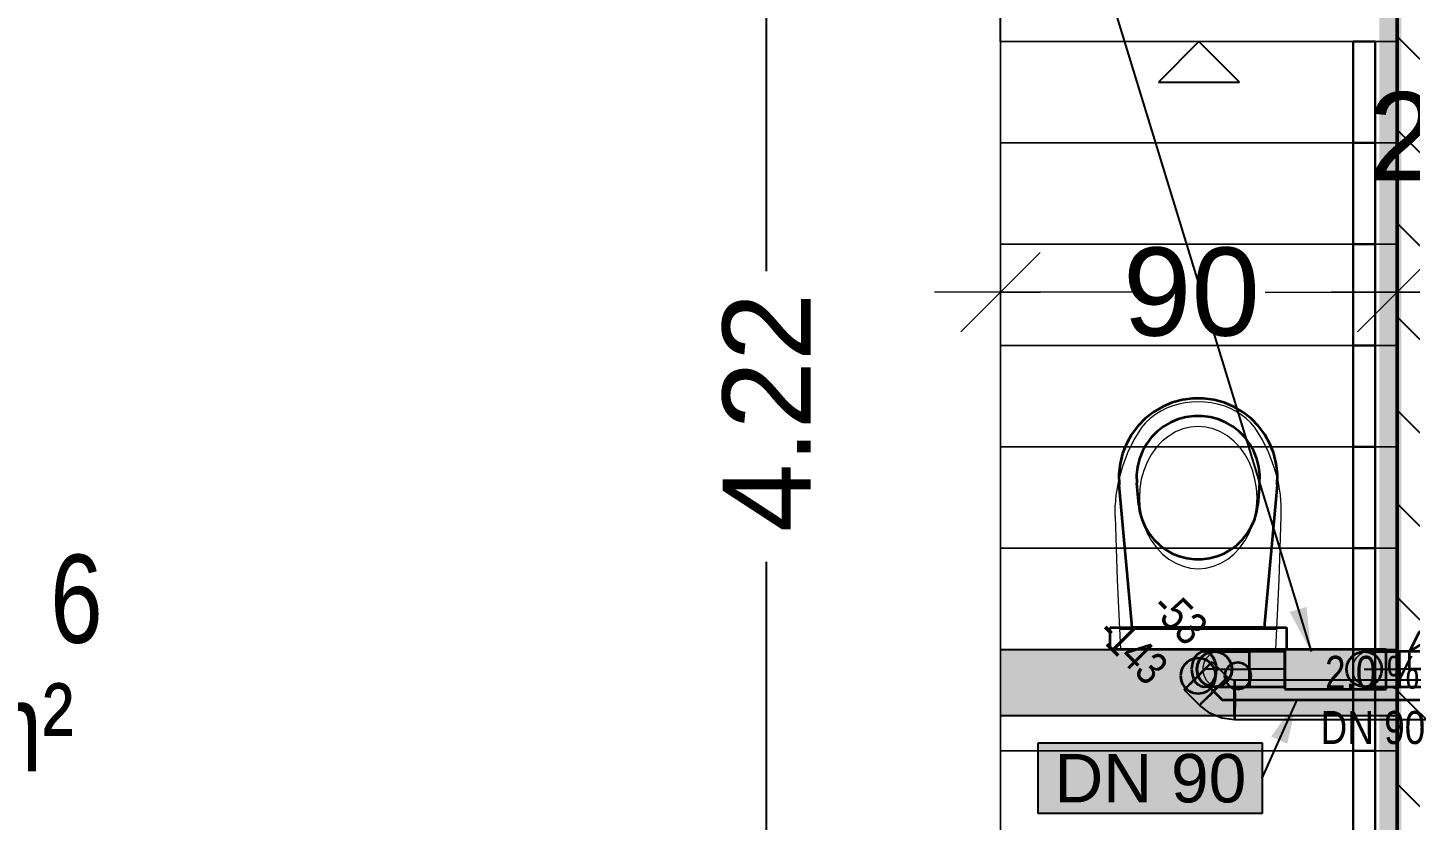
# Model space of a CAD drawing. Extents: x 0 to 756, y -25 to 420.
# Drawn here: x 194.5 to 257.2, y 316.6 to 352.6 of the extents above; entities that cross this region are included whole.
import ezdxf
from ezdxf.lldxf.tags import DXFTag

# ---------------------------------------------------------------- set-up
doc = ezdxf.new("R2010")
doc.units = 0
doc.linetypes.add('_Hiddenline_', pattern=[3, 2, -1])
doc.layers.get('0').update_dxf_attribs({"lineweight": 25})
doc.layers.get('DEFPOINTS').update_dxf_attribs({"lineweight": 25})
for name, color, linetype, lineweight in [('A_Innenwand', 7, 'Continuous', 25), ('ALLGEMEIN03', 7, 'Continuous', 25), ('DESIGN', 7, 'Continuous', 18), ('L_Text', 7, 'Continuous', 25), ('RAUMBEZEICHNUNG', 7, 'Continuous', 13), ('SANIT_R', 7, 'Continuous', 25), ('Standard', 7, 'Continuous', 25), ('TREPPE', 7, 'Continuous', 13), ('WAND_HOLZ_NICHT_TRAGEND', 7, 'Continuous', 13), ('WOHNFL_CHE-ROHBAU', 7, 'Continuous', 13), ('X_Text', 7, 'Continuous', 25)]:
    doc.layers.add(name, color=color, linetype=linetype, lineweight=lineweight)
for name, color, linetype, lineweight, true_color in [('H_Heizung', 1, 'Continuous', 25, 0xff0000), ('L_Abluft', 2, 'Continuous', 35, 0xffff00), ('L_Fortluft', 7, 'Continuous', 35, 0x993300), ('L_Zuluft', 6, 'Continuous', 35, 0xff00ff), ('S_Einrichtung', 7, 'Continuous', 35, 0x9dff9d), ('S_Kaltwasser', 3, 'Continuous', 35, 0x00ff00), ('S_Schmutzwasser', 7, 'Continuous', 35, 0x808040)]:
    doc.layers.add(name, color=color, linetype=linetype, lineweight=lineweight, true_color=true_color)
doc.styles.get("Standard").update_dxf_attribs({"font": 'arial.ttf'})
tags = doc.linetypes.add('STRICHPUNKT2', pattern=[12.7, 6.35, -3.175, 0, -3.175]).pattern_tags.tags
tags[10:11] = [DXFTag(74, 4), DXFTag(75, 0), DXFTag(340, '0'), DXFTag(46, 0.0), DXFTag(50, 0.0), DXFTag(44, 0.0), DXFTag(45, 0.0)]
tags[8:9] = [DXFTag(74, 4), DXFTag(75, 0), DXFTag(340, '0'), DXFTag(46, 0.0), DXFTag(50, 0.0), DXFTag(44, 0.0), DXFTag(45, 0.0)]
tags[6:7] = [DXFTag(74, 4), DXFTag(75, 0), DXFTag(340, '0'), DXFTag(46, 0.0), DXFTag(50, 0.0), DXFTag(44, 0.0), DXFTag(45, 0.0)]
tags[4:5] = [DXFTag(74, 4), DXFTag(75, 0), DXFTag(340, '0'), DXFTag(46, 0.0), DXFTag(50, 0.0), DXFTag(44, 0.0), DXFTag(45, 0.0)]

# ---------------------------------------------------------------- blocks, each defined once
blk = doc.blocks.new('Referenz-A0T78P30OY')
at = {"layer": 'ALLGEMEIN03', "color": 0, "lineweight": -2}
for p, q in [((238.607, 351.978), (238.607, 376.578)), ((238.61, 324.38), (238.607, 324.378)), ((238.607, 324.378), (256.607, 324.378)), ((238.61, 321.38), (238.607, 321.378)), ((238.607, 321.378), (256.607, 321.378))]:
    blk.add_line(p, q, dxfattribs=at)
at = {"layer": 'DEFPOINTS', "color": 0, "linetype": 'Continuous', "lineweight": 18, "ltscale": 0.18}
for p, q in [((238.607, 340.592), (238.607, 340.592)), ((256.607, 340.592), (256.607, 340.592))]:
    blk.add_line(p, q, dxfattribs=at)
at = {"layer": 'DESIGN', "color": 0, "lineweight": -2}
for points in [[(244.079, 321.378), (238.607, 321.378), (238.607, 324.378)], [(244.079, 321.378), (244.079, 324.378), (238.607, 324.378)], [(244.079, 324.378), (238.607, 324.378), (238.607, 324.378)], [(256.553, 321.378), (244.079, 321.378), (244.079, 324.378)], [(256.553, 321.378), (256.553, 324.378), (244.079, 324.378)], [(256.553, 324.378), (244.079, 324.378), (256.553, 324.378)], [(256.607, 321.378), (256.553, 321.378), (256.553, 324.378)], [(256.607, 321.378), (256.607, 324.378), (256.553, 324.378)], [(256.607, 324.378), (256.553, 324.378), (256.553, 324.378)], [(244.079, 321.378), (244.079, 321.378), (238.607, 321.378)], [(256.553, 321.378), (256.553, 321.378), (244.079, 321.378)], [(256.607, 321.378), (256.607, 321.378), (256.553, 321.378)]]:
    blk.add_solid(points, dxfattribs=at)
at = {"layer": 'SANIT_R', "color": 0, "lineweight": 13}
for p, q in [((245.88, 335.196), (245.632, 335.04)), ((246.141, 335.329), (245.88, 335.196)), ((246.414, 335.437), (246.141, 335.329)), ((246.695, 335.52), (246.414, 335.437)), ((246.982, 335.577), (246.695, 335.52)), ((247.274, 335.607), (246.982, 335.577)), ((247.567, 335.617), (247.274, 335.607)), ((247.87, 335.607), (247.567, 335.617)), ((248.161, 335.577), (247.87, 335.607)), ((248.449, 335.52), (248.161, 335.577)), ((248.73, 335.437), (248.449, 335.52)), ((249.002, 335.329), (248.73, 335.437)), ((249.264, 335.196), (249.002, 335.329)), ((249.512, 335.04), (249.264, 335.196)), ((244.998, 334.459), (244.656, 333.894)), ((245.183, 334.665), (244.998, 334.459)), ((245.399, 334.863), (245.183, 334.665)), ((245.632, 335.04), (245.399, 334.863)), ((247.218, 334.474), (246.876, 334.391)), ((247.567, 334.502), (247.218, 334.474)), ((247.915, 334.475), (247.567, 334.502)), ((248.258, 334.393), (247.915, 334.475)), ((249.745, 334.863), (249.512, 335.04)), ((249.961, 334.665), (249.745, 334.863)), ((250.145, 334.459), (249.961, 334.665)), ((250.488, 333.894), (250.145, 334.459)), ((244.656, 333.894), (244.365, 333.298)), ((245.943, 333.832), (245.681, 333.553)), ((246.233, 334.067), (245.943, 333.832)), ((246.546, 334.254), (246.233, 334.067)), ((246.876, 334.391), (246.546, 334.254)), ((248.589, 334.258), (248.258, 334.393)), ((248.902, 334.071), (248.589, 334.258)), ((249.193, 333.837), (248.902, 334.071)), ((249.456, 333.559), (249.193, 333.837)), ((250.778, 333.299), (250.488, 333.894)), ((244.365, 333.298), (244.132, 332.678)), ((245.451, 333.235), (245.258, 332.883)), ((245.681, 333.553), (245.451, 333.235)), ((249.687, 333.241), (249.456, 333.559)), ((249.881, 332.89), (249.687, 333.241)), ((251.012, 332.679), (250.778, 333.299)), ((244.132, 332.678), (243.949, 332.041)), ((245.258, 332.883), (245.104, 332.504)), ((250.036, 332.512), (249.881, 332.89)), ((251.195, 332.041), (251.012, 332.679)), ((243.949, 332.041), (243.833, 331.388)), ((244.992, 332.104), (244.925, 331.689)), ((245.104, 332.504), (244.992, 332.104)), ((250.149, 332.112), (250.036, 332.512)), ((250.218, 331.697), (250.149, 332.112)), ((251.311, 331.388), (251.195, 332.041)), ((243.833, 331.388), (243.812, 330.929)), ((244.925, 331.689), (244.903, 331.268)), ((250.241, 331.276), (250.218, 331.697)), ((251.332, 330.929), (251.311, 331.388)), ((243.812, 330.407), (243.812, 330.929)), ((244.903, 331.268), (244.926, 330.846)), ((244.926, 330.846), (244.995, 330.432)), ((250.152, 330.44), (250.219, 330.854)), ((250.219, 330.854), (250.241, 331.276)), ((251.332, 330.407), (251.332, 330.929)), ((243.812, 330.407), (243.891, 327.533)), ((244.995, 330.432), (245.108, 330.032)), ((249.886, 329.66), (250.04, 330.039)), ((250.04, 330.039), (250.152, 330.44)), ((251.253, 327.533), (251.332, 330.407)), ((245.108, 330.032), (245.263, 329.653)), ((245.263, 329.653), (245.457, 329.302)), ((249.693, 329.309), (249.886, 329.66)), ((245.457, 329.302), (245.688, 328.985)), ((245.688, 328.985), (245.951, 328.706)), ((249.201, 328.711), (249.463, 328.99)), ((249.463, 328.99), (249.693, 329.309)), ((245.951, 328.706), (246.242, 328.472)), ((246.242, 328.472), (246.555, 328.286)), ((246.555, 328.286), (246.886, 328.15)), ((246.886, 328.15), (247.228, 328.069)), ((247.925, 328.07), (248.268, 328.153)), ((248.268, 328.153), (248.598, 328.289)), ((248.598, 328.289), (248.911, 328.476)), ((248.911, 328.476), (249.201, 328.711)), ((243.891, 327.533), (244.044, 324.378)), ((247.228, 328.069), (247.577, 328.041)), ((247.577, 328.041), (247.925, 328.07)), ((251.1, 324.378), (251.253, 327.533)), ((244, 325.297), (245.934, 325.296)), ((245.934, 325.296), (247.572, 325.296)), ((247.572, 325.296), (249.21, 325.296)), ((249.21, 325.296), (251.144, 325.297)), ((251.1, 324.378), (244.044, 324.378))]:
    blk.add_line(p, q, dxfattribs=at)
at = {"layer": 'Standard', "color": 0, "lineweight": -2}
for p, q in [((227.987, 341.558), (227.987, 376.578)), ((255.607, 351.978), (254.607, 351.978)), ((254.607, 351.978), (254.607, 347.378)), ((254.607, 347.378), (254.607, 351.978)), ((254.607, 351.978), (255.607, 351.978)), ((254.607, 351.978), (254.607, 351.978)), ((255.607, 347.378), (255.607, 351.978)), ((255.607, 351.978), (255.607, 347.378)), ((255.607, 351.978), (255.607, 351.978)), ((255.607, 347.378), (254.607, 347.378)), ((254.607, 347.378), (254.607, 342.778)), ((254.607, 342.778), (254.607, 347.378)), ((254.607, 347.378), (255.607, 347.378)), ((254.607, 347.378), (254.607, 347.378)), ((254.607, 347.378), (255.607, 347.378)), ((255.607, 347.378), (254.607, 347.378)), ((254.607, 347.378), (254.607, 347.378)), ((255.607, 342.778), (255.607, 347.378)), ((255.607, 347.378), (255.607, 342.778)), ((255.607, 347.378), (255.607, 347.378)), ((255.607, 347.378), (255.607, 347.378)), ((255.607, 342.778), (254.607, 342.778)), ((254.607, 342.778), (254.607, 338.178)), ((254.607, 338.178), (254.607, 342.778)), ((254.607, 342.778), (255.607, 342.778)), ((254.607, 342.778), (254.607, 342.778)), ((254.607, 342.778), (255.607, 342.778)), ((255.607, 342.778), (254.607, 342.778)), ((254.607, 342.778), (254.607, 342.778)), ((255.607, 338.178), (255.607, 342.778)), ((255.607, 342.778), (255.607, 338.178)), ((255.607, 342.778), (255.607, 342.778)), ((255.607, 342.778), (255.607, 342.778)), ((255.607, 338.178), (254.607, 338.178)), ((254.607, 338.178), (254.607, 333.578)), ((254.607, 333.578), (254.607, 338.178)), ((254.607, 338.178), (255.607, 338.178)), ((254.607, 338.178), (254.607, 338.178)), ((254.607, 338.178), (255.607, 338.178)), ((255.607, 338.178), (254.607, 338.178)), ((254.607, 338.178), (254.607, 338.178)), ((255.607, 333.578), (255.607, 338.178)), ((255.607, 338.178), (255.607, 333.578)), ((255.607, 338.178), (255.607, 338.178)), ((255.607, 338.178), (255.607, 338.178)), ((255.607, 333.578), (254.607, 333.578)), ((254.607, 333.578), (254.607, 328.978)), ((254.607, 328.978), (254.607, 333.578)), ((254.607, 333.578), (255.607, 333.578)), ((254.607, 333.578), (254.607, 333.578)), ((254.607, 333.578), (255.607, 333.578)), ((255.607, 333.578), (254.607, 333.578)), ((254.607, 333.578), (254.607, 333.578)), ((255.607, 328.978), (255.607, 333.578)), ((255.607, 333.578), (255.607, 328.978)), ((255.607, 333.578), (255.607, 333.578)), ((255.607, 333.578), (255.607, 333.578)), ((255.607, 328.978), (254.607, 328.978)), ((254.607, 328.978), (254.607, 324.378)), ((254.607, 324.378), (254.607, 328.978)), ((254.607, 328.978), (255.607, 328.978)), ((254.607, 328.978), (254.607, 328.978)), ((254.607, 328.978), (255.607, 328.978)), ((255.607, 328.978), (254.607, 328.978)), ((254.607, 328.978), (254.607, 328.978)), ((255.607, 324.378), (255.607, 328.978)), ((255.607, 328.978), (255.607, 324.378)), ((255.607, 328.978), (255.607, 328.978)), ((255.607, 328.978), (255.607, 328.978)), ((227.987, 292.178), (227.987, 328.358)), ((255.607, 324.378), (254.607, 324.378)), ((254.607, 324.378), (254.607, 319.778)), ((254.607, 319.778), (254.607, 324.378)), ((254.607, 324.378), (255.607, 324.378)), ((254.607, 324.378), (254.607, 324.378)), ((254.607, 324.378), (255.607, 324.378)), ((255.607, 324.378), (254.607, 324.378)), ((254.607, 324.378), (254.607, 324.378)), ((255.607, 319.778), (255.607, 324.378)), ((255.607, 324.378), (255.607, 319.778)), ((255.607, 324.378), (255.607, 324.378)), ((255.607, 324.378), (255.607, 324.378)), ((255.607, 319.778), (254.607, 319.778)), ((254.607, 319.778), (254.607, 315.178)), ((254.607, 315.178), (254.607, 319.778)), ((254.607, 319.778), (255.607, 319.778)), ((254.607, 319.778), (254.607, 319.778)), ((254.607, 319.778), (255.607, 319.778)), ((255.607, 319.778), (254.607, 319.778)), ((254.607, 319.778), (254.607, 319.778)), ((255.607, 315.178), (255.607, 319.778)), ((255.607, 319.778), (255.607, 315.178)), ((255.607, 319.778), (255.607, 319.778)), ((255.607, 319.778), (255.607, 319.778))]:
    blk.add_line(p, q, dxfattribs=at)
at = {"layer": 'Standard', "color": 0, "lineweight": 18}
for p, q in [((238.607, 343.592), (238.607, 337.592)), ((256.607, 337.592), (256.607, 343.592)), ((256.607, 343.592), (256.607, 337.592)), ((240.407, 342.392), (236.807, 338.792)), ((254.807, 338.792), (258.407, 342.392)), ((258.407, 342.392), (254.807, 338.792)), ((244.607, 340.592), (235.607, 340.592)), ((238.607, 340.592), (240.418, 340.592)), ((250.607, 340.592), (259.607, 340.592)), ((262.607, 340.592), (253.607, 340.592)), ((253.618, 340.592), (256.607, 340.592)), ((254.607, 340.592), (263.607, 340.592)), ((256.607, 340.592), (260.607, 340.592))]:
    blk.add_line(p, q, dxfattribs=at)
at = {"layer": 'TREPPE', "color": 0}
for p, q in [((238.607, 351.978), (238.607, 347.378)), ((256.607, 351.978), (238.607, 351.978)), ((238.607, 351.978), (256.607, 351.978)), ((238.607, 347.378), (238.607, 351.978)), ((238.607, 351.978), (238.607, 351.978)), ((256.607, 347.378), (256.607, 351.978)), ((256.607, 351.978), (256.607, 347.378)), ((256.607, 351.978), (256.607, 351.978)), ((238.607, 347.378), (238.607, 342.778)), ((256.607, 347.378), (238.607, 347.378)), ((238.607, 347.378), (256.607, 347.378)), ((238.607, 342.778), (238.607, 347.378)), ((238.607, 347.378), (238.607, 347.378)), ((238.607, 347.378), (256.607, 347.378)), ((256.607, 347.378), (238.607, 347.378)), ((238.607, 347.378), (238.607, 347.378)), ((256.607, 342.778), (256.607, 347.378)), ((256.607, 347.378), (256.607, 342.778)), ((256.607, 347.378), (256.607, 347.378)), ((256.607, 347.378), (256.607, 347.378)), ((238.607, 342.778), (238.607, 338.178)), ((256.607, 342.778), (238.607, 342.778)), ((238.607, 342.778), (256.607, 342.778)), ((238.607, 338.178), (238.607, 342.778)), ((238.607, 342.778), (238.607, 342.778)), ((238.607, 342.778), (256.607, 342.778)), ((256.607, 342.778), (238.607, 342.778)), ((238.607, 342.778), (238.607, 342.778)), ((256.607, 338.178), (256.607, 342.778)), ((256.607, 342.778), (256.607, 338.178)), ((256.607, 342.778), (256.607, 342.778)), ((256.607, 342.778), (256.607, 342.778)), ((238.607, 338.178), (238.607, 333.578)), ((256.607, 338.178), (238.607, 338.178)), ((238.607, 338.178), (256.607, 338.178)), ((238.607, 333.578), (238.607, 338.178)), ((238.607, 338.178), (238.607, 338.178)), ((238.607, 338.178), (256.607, 338.178)), ((256.607, 338.178), (238.607, 338.178)), ((238.607, 338.178), (238.607, 338.178)), ((256.607, 333.578), (256.607, 338.178)), ((256.607, 338.178), (256.607, 333.578)), ((256.607, 338.178), (256.607, 338.178)), ((256.607, 338.178), (256.607, 338.178)), ((238.607, 333.578), (238.607, 328.978)), ((256.607, 333.578), (238.607, 333.578)), ((238.607, 333.578), (256.607, 333.578)), ((238.607, 328.978), (238.607, 333.578)), ((238.607, 333.578), (238.607, 333.578)), ((238.607, 333.578), (256.607, 333.578)), ((256.607, 333.578), (238.607, 333.578)), ((238.607, 333.578), (238.607, 333.578)), ((256.607, 328.978), (256.607, 333.578)), ((256.607, 333.578), (256.607, 328.978)), ((256.607, 333.578), (256.607, 333.578)), ((256.607, 333.578), (256.607, 333.578)), ((238.607, 328.978), (238.607, 324.378)), ((256.607, 328.978), (238.607, 328.978)), ((238.607, 328.978), (256.607, 328.978)), ((238.607, 324.378), (238.607, 328.978)), ((238.607, 328.978), (238.607, 328.978)), ((238.607, 328.978), (256.607, 328.978)), ((256.607, 328.978), (238.607, 328.978)), ((238.607, 328.978), (238.607, 328.978)), ((256.607, 324.378), (256.607, 328.978)), ((256.607, 328.978), (256.607, 324.378)), ((256.607, 328.978), (256.607, 328.978)), ((256.607, 328.978), (256.607, 328.978)), ((238.607, 324.378), (238.607, 319.778)), ((256.607, 324.378), (238.607, 324.378)), ((238.607, 324.378), (256.607, 324.378)), ((238.607, 319.778), (238.607, 324.378)), ((238.607, 324.378), (238.607, 324.378)), ((238.607, 324.378), (256.607, 324.378)), ((256.607, 324.378), (238.607, 324.378)), ((238.607, 324.378), (238.607, 324.378)), ((256.607, 319.778), (256.607, 324.378)), ((256.607, 324.378), (256.607, 319.778)), ((256.607, 324.378), (256.607, 324.378)), ((256.607, 324.378), (256.607, 324.378)), ((238.607, 319.778), (238.607, 315.178)), ((256.607, 319.778), (238.607, 319.778)), ((238.607, 319.778), (256.607, 319.778)), ((238.607, 315.178), (238.607, 319.778)), ((238.607, 319.778), (238.607, 319.778)), ((238.607, 319.778), (256.607, 319.778)), ((256.607, 319.778), (238.607, 319.778)), ((238.607, 319.778), (238.607, 319.778)), ((256.607, 315.178), (256.607, 319.778)), ((256.607, 319.778), (256.607, 315.178)), ((256.607, 319.778), (256.607, 319.778)), ((256.607, 319.778), (256.607, 319.778))]:
    blk.add_line(p, q, dxfattribs=at)
at = {"layer": 'TREPPE', "color": 0, "lineweight": -2}
for p, q in [((247.607, 351.978), (245.765, 350.14)), ((249.445, 350.136), (247.607, 351.978)), ((245.765, 350.14), (249.445, 350.136))]:
    blk.add_line(p, q, dxfattribs=at)
at = {"layer": 'WAND_HOLZ_NICHT_TRAGEND', "color": 0, "lineweight": 50}
for p, q in [((256.607, 376.578), (256.607, 260.978)), ((256.607, 260.978), (256.607, 376.578))]:
    blk.add_line(p, q, dxfattribs=at)
at = {"layer": 'RAUMBEZEICHNUNG', "color": 0, "linetype": 'Continuous', "ltscale": 0.13, "insert": (195.48, 328.679), "char_height": 4, "attachment_point": 1}
blk.add_mtext('{\\W0.8;\\fPosterama Text Light;6}', dxfattribs=at)
at = {"layer": 'Standard', "color": 0, "lineweight": 18, "char_height": 4, "attachment_point": 1}
for s, insert in [('{\\fArial;20}', (255.285, 349.68)), ('{\\fArial;90}', (244.159, 342.624))]:
    blk.add_mtext(s, dxfattribs=dict(at, insert=insert))
at = {"layer": 'Standard', "color": 0, "lineweight": -2, "insert": (225.987, 329.701), "char_height": 4, "attachment_point": 1, "rotation": 90}
blk.add_mtext('{\\fArial;4.22}', dxfattribs=at)
at = {"layer": 'WOHNFL_CHE-ROHBAU', "color": 0, "linetype": 'Continuous', "ltscale": 0.13, "insert": (191.557, 322.848), "char_height": 4, "attachment_point": 1}
blk.add_mtext('{\\W0.8;\\fPosterama Text Light;m²}', dxfattribs=at)
blk = doc.blocks.new('Wand-A0T78P4COY', base_point=(256.607, 260.978))
at = {"color": 0, "linetype": 'ByBlock', "lineweight": -2, "ltscale": 0.25}
blk.add_line((256.607, 376.578), (256.607, 260.978), dxfattribs=at)
at = {"color": 0, "lineweight": -2}
for p, q in [((256.607, 352.211), (260.607, 348.211)), ((256.607, 347.968), (260.607, 343.968)), ((256.607, 343.726), (260.607, 339.726)), ((256.607, 339.483), (260.607, 335.483)), ((256.607, 335.241), (260.607, 331.241)), ((256.607, 330.998), (260.607, 326.998)), ((256.607, 326.755), (260.607, 322.755)), ((256.607, 322.513), (260.607, 318.513)), ((256.607, 318.27), (260.607, 314.27))]:
    blk.add_line(p, q, dxfattribs=at)
blk = doc.blocks.new('Abzweigstück 90°-A0T78P6MOY', base_point=(256.707, 322.678))
at = {"color": 0, "linetype": 'ByBlock', "lineweight": -2, "ltscale": 0.35}
for p, q in [((258.607, 325.178), (257.157, 324.278)), ((257.607, 325.178), (257.157, 324.278)), ((257.741, 325.178), (257.607, 325.178)), ((258.107, 325.178), (257.741, 325.178)), ((258.607, 325.178), (258.107, 325.178)), ((259.107, 325.178), (258.607, 325.178)), ((258.607, 325.178), (260.057, 324.278)), ((259.473, 325.178), (259.107, 325.178)), ((259.473, 325.178), (259.607, 325.178)), ((259.607, 325.178), (260.057, 324.278)), ((260.507, 324.278), (256.707, 324.278)), ((256.707, 323.809), (256.707, 324.278)), ((256.707, 323.146), (256.707, 323.809)), ((260.057, 324.278), (257.157, 324.278)), ((257.157, 323.478), (257.157, 324.278)), ((257.157, 324.251), (257.157, 324.278)), ((257.157, 324.171), (257.157, 324.251)), ((257.157, 324.044), (257.157, 324.171)), ((257.157, 323.878), (257.157, 324.044)), ((257.157, 323.685), (257.157, 323.878)), ((260.057, 323.478), (260.057, 324.278)), ((260.057, 324.251), (260.057, 324.278)), ((260.057, 324.171), (260.057, 324.251)), ((260.057, 324.044), (260.057, 324.171)), ((260.057, 323.878), (260.057, 324.044)), ((260.057, 323.685), (260.057, 323.878)), ((260.507, 323.809), (260.507, 324.278)), ((260.507, 323.146), (260.507, 323.809)), ((256.707, 322.678), (256.707, 323.146)), ((257.157, 323.478), (257.157, 323.685)), ((260.057, 323.478), (257.157, 323.478)), ((260.057, 323.478), (260.057, 323.685)), ((260.507, 322.678), (260.507, 323.146)), ((256.707, 322.678), (260.507, 322.678))]:
    blk.add_line(p, q, dxfattribs=at)
at = {"color": 0, "linetype": 'STRICHPUNKT2', "lineweight": 25, "ltscale": 0.25}
for p, q in [((258.607, 323.478), (258.607, 325.178)), ((260.507, 323.478), (256.707, 323.478))]:
    blk.add_line(p, q, dxfattribs=at)
blk = doc.blocks.new('Bogen-A0T78P6OOY', base_point=(247.507, 322.678))
at = {"color": 0, "linetype": 'ByBlock', "lineweight": -2, "ltscale": 0.35}
for p, q in [((247.534, 323.685), (247.614, 323.878)), ((247.614, 323.878), (247.741, 324.044)), ((247.741, 324.044), (247.907, 324.171)), ((247.907, 324.171), (248.1, 324.251)), ((248.1, 324.251), (248.307, 324.278)), ((248.307, 324.278), (248.514, 324.251)), ((248.307, 324.278), (248.361, 324.278)), ((248.361, 324.278), (248.521, 324.278)), ((248.514, 324.251), (248.707, 324.171)), ((248.521, 324.278), (248.776, 324.278)), ((248.707, 324.171), (248.873, 324.044)), ((248.776, 324.278), (249.107, 324.278)), ((248.873, 324.044), (249, 323.878)), ((249, 323.878), (249.08, 323.685)), ((249.107, 324.278), (249.493, 324.278)), ((249.493, 324.278), (249.907, 324.278)), ((249.907, 324.251), (249.907, 324.278)), ((249.907, 324.171), (249.907, 324.251)), ((249.907, 324.044), (249.907, 324.171)), ((249.907, 323.878), (249.907, 324.044)), ((249.907, 323.685), (249.907, 323.878)), ((247.507, 323.478), (247.534, 323.685)), ((247.534, 323.271), (247.507, 323.478)), ((247.614, 323.078), (247.534, 323.271)), ((249.08, 323.271), (249, 323.078)), ((249.08, 323.685), (249.107, 323.478)), ((249.107, 323.478), (249.08, 323.271)), ((249.907, 323.478), (249.907, 323.685)), ((249.907, 323.478), (249.907, 323.271)), ((249.907, 323.271), (249.907, 323.078)), ((247.741, 322.912), (247.614, 323.078)), ((247.907, 322.785), (247.741, 322.912)), ((248.1, 322.705), (247.907, 322.785)), ((248.307, 322.678), (248.1, 322.705)), ((248.514, 322.705), (248.307, 322.678)), ((248.307, 322.678), (248.361, 322.678)), ((248.361, 322.678), (248.521, 322.678)), ((248.707, 322.785), (248.514, 322.705)), ((248.521, 322.678), (248.776, 322.678)), ((248.873, 322.912), (248.707, 322.785)), ((248.776, 322.678), (249.107, 322.678)), ((249, 323.078), (248.873, 322.912)), ((249.107, 322.678), (249.493, 322.678)), ((249.493, 322.678), (249.907, 322.678)), ((249.907, 323.078), (249.907, 322.912)), ((249.907, 322.912), (249.907, 322.785)), ((249.907, 322.785), (249.907, 322.705)), ((249.907, 322.705), (249.907, 322.678))]:
    blk.add_line(p, q, dxfattribs=at)
at = {"color": 0, "linetype": '_Hiddenline_', "lineweight": 18}
for p, q in [((247.794, 323.59), (247.851, 323.806)), ((247.851, 323.806), (247.96, 324.001)), ((247.96, 324.001), (248.116, 324.162)), ((248.116, 324.162), (248.307, 324.278)), ((247.794, 323.366), (247.794, 323.59)), ((247.851, 323.15), (247.794, 323.366)), ((247.96, 322.955), (247.851, 323.15)), ((248.116, 322.794), (247.96, 322.955)), ((248.307, 322.678), (248.116, 322.794))]:
    blk.add_line(p, q, dxfattribs=at)
at = {"color": 0, "linetype": 'STRICHPUNKT2', "lineweight": 25, "ltscale": 0.25}
for p, q in [((248.307, 323.478), (248.361, 323.478)), ((248.361, 323.478), (248.521, 323.478)), ((248.521, 323.478), (248.776, 323.478)), ((248.776, 323.478), (249.107, 323.478)), ((249.107, 323.478), (249.493, 323.478)), ((249.493, 323.478), (249.907, 323.478))]:
    blk.add_line(p, q, dxfattribs=at)
blk = doc.blocks.new('Geräteanschluss Rund-A0T78P6SOY', base_point=(249.907, 322.678))
at = {"color": 0, "linetype": 'ByBlock', "lineweight": -2, "ltscale": 0.35}
for p, q in [((251.507, 324.278), (249.907, 324.278)), ((249.907, 323.809), (249.907, 324.278)), ((249.907, 323.146), (249.907, 323.809)), ((251.507, 323.809), (251.507, 324.278)), ((251.507, 323.146), (251.507, 323.809)), ((249.907, 322.678), (249.907, 323.146)), ((251.507, 322.678), (251.507, 323.146)), ((249.907, 322.678), (251.507, 322.678))]:
    blk.add_line(p, q, dxfattribs=at)
at = {"color": 0, "linetype": 'STRICHPUNKT2', "lineweight": 25, "ltscale": 0.25}
blk.add_line((251.507, 323.478), (249.907, 323.478), dxfattribs=at)
blk = doc.blocks.new('Abluftventilator-A0T78P70OY', base_point=(251.507, 322.578))
at = {"color": 0, "linetype": 'ByBlock', "lineweight": -2, "ltscale": 0.35}
for p, q in [((256.107, 324.378), (251.507, 324.378)), ((251.507, 324.378), (251.507, 322.578)), ((256.107, 322.578), (256.107, 324.378)), ((251.507, 322.578), (256.107, 322.578))]:
    blk.add_line(p, q, dxfattribs=at)
blk = doc.blocks.new('Geräteanschluss Rund-A0T78P72OY', base_point=(254.307, 322.678))
at = {"color": 0, "linetype": 'ByBlock', "lineweight": -2, "ltscale": 0.35}
for p, q in [((254.334, 323.685), (254.414, 323.878)), ((254.414, 323.878), (254.541, 324.044)), ((254.541, 324.044), (254.707, 324.171)), ((254.707, 324.171), (254.9, 324.251)), ((254.9, 324.251), (255.107, 324.278)), ((255.107, 324.278), (255.314, 324.251)), ((255.314, 324.251), (255.507, 324.171)), ((255.507, 324.171), (255.673, 324.044)), ((255.673, 324.044), (255.8, 323.878)), ((255.8, 323.878), (255.88, 323.685)), ((254.307, 323.478), (254.334, 323.685)), ((254.334, 323.271), (254.307, 323.478)), ((254.414, 323.078), (254.334, 323.271)), ((255.88, 323.271), (255.8, 323.078)), ((255.88, 323.685), (255.907, 323.478)), ((255.907, 323.478), (255.88, 323.271)), ((254.541, 322.912), (254.414, 323.078)), ((254.707, 322.785), (254.541, 322.912)), ((254.9, 322.705), (254.707, 322.785)), ((255.107, 322.678), (254.9, 322.705)), ((255.314, 322.705), (255.107, 322.678)), ((255.507, 322.785), (255.314, 322.705)), ((255.673, 322.912), (255.507, 322.785)), ((255.8, 323.078), (255.673, 322.912))]:
    blk.add_line(p, q, dxfattribs=at)
at = {"color": 0, "linetype": '_Hiddenline_', "lineweight": 18}
for p, q in [((254.594, 323.59), (254.651, 323.806)), ((254.651, 323.806), (254.76, 324.001)), ((254.76, 324.001), (254.916, 324.162)), ((254.916, 324.162), (255.107, 324.278)), ((254.594, 323.366), (254.594, 323.59)), ((254.651, 323.15), (254.594, 323.366)), ((254.76, 322.955), (254.651, 323.15)), ((254.916, 322.794), (254.76, 322.955)), ((255.107, 322.678), (254.916, 322.794))]:
    blk.add_line(p, q, dxfattribs=at)
at = {"color": 0, "linetype": 'STRICHPUNKT2', "lineweight": 25, "ltscale": 0.25}
blk.add_line((255.107, 323.478), (255.107, 323.478), dxfattribs=at)
blk = doc.blocks.new('Bauteilbeschriftung-A0T78P74OY', base_point=(194.536, 324.279))
at = {"color": 0, "linetype": 'ByBlock', "lineweight": -2, "ltscale": 0.25}
blk.add_line((229.562, 399.906), (252.693, 324.279), dxfattribs=at)
for points in [[(252.513, 326.075), (251.725, 326.075), (252.49, 326.308)], [(252.693, 324.279), (252.513, 326.075), (251.725, 326.075)]]:
    blk.add_solid(points, dxfattribs=at)
blk = doc.blocks.new('Bogen-A0T78P78OY', base_point=(247.273, 322.678))
at = {"color": 0, "linetype": 'ByBlock', "lineweight": -2, "ltscale": 0.35}
for p, q in [((247.348, 323.878), (247.292, 323.685)), ((247.438, 324.044), (247.348, 323.878)), ((247.555, 324.171), (247.438, 324.044)), ((247.614, 323.878), (247.534, 323.685)), ((247.692, 324.251), (247.555, 324.171)), ((247.741, 324.044), (247.614, 323.878)), ((247.838, 324.278), (247.692, 324.251)), ((247.907, 324.171), (247.741, 324.044)), ((247.985, 324.251), (247.838, 324.278)), ((248.093, 324.278), (247.838, 324.278)), ((248.1, 324.251), (247.907, 324.171)), ((248.121, 324.171), (247.985, 324.251)), ((248.252, 324.278), (248.093, 324.278)), ((248.307, 324.278), (248.1, 324.251)), ((248.238, 324.044), (248.121, 324.171)), ((248.328, 323.878), (248.238, 324.044)), ((248.307, 324.278), (248.252, 324.278)), ((248.514, 324.251), (248.307, 324.278)), ((248.385, 323.685), (248.328, 323.878)), ((248.707, 324.171), (248.514, 324.251)), ((248.873, 324.044), (248.707, 324.171)), ((249, 323.878), (248.873, 324.044)), ((249.08, 323.685), (249, 323.878)), ((247.292, 323.685), (247.273, 323.478)), ((247.273, 323.478), (247.292, 323.271)), ((247.292, 323.271), (247.348, 323.078)), ((247.534, 323.685), (247.507, 323.478)), ((247.507, 323.478), (247.534, 323.271)), ((247.534, 323.271), (247.614, 323.078)), ((248.328, 323.078), (248.385, 323.271)), ((248.404, 323.478), (248.385, 323.685)), ((248.385, 323.271), (248.404, 323.478)), ((249, 323.078), (249.08, 323.271)), ((249.107, 323.478), (249.08, 323.685)), ((249.08, 323.271), (249.107, 323.478)), ((247.348, 323.078), (247.438, 322.912)), ((247.438, 322.912), (247.555, 322.785)), ((247.555, 322.785), (247.692, 322.705)), ((247.614, 323.078), (247.741, 322.912)), ((247.692, 322.705), (247.838, 322.678)), ((247.741, 322.912), (247.907, 322.785)), ((247.838, 322.678), (247.985, 322.705)), ((248.093, 322.678), (247.838, 322.678)), ((247.907, 322.785), (248.1, 322.705)), ((247.985, 322.705), (248.121, 322.785)), ((248.252, 322.678), (248.093, 322.678)), ((248.1, 322.705), (248.307, 322.678)), ((248.121, 322.785), (248.238, 322.912)), ((248.238, 322.912), (248.328, 323.078)), ((248.307, 322.678), (248.252, 322.678)), ((248.307, 322.678), (248.514, 322.705)), ((248.514, 322.705), (248.707, 322.785)), ((248.707, 322.785), (248.873, 322.912)), ((248.873, 322.912), (249, 323.078))]:
    blk.add_line(p, q, dxfattribs=at)
at = {"color": 0, "linetype": 'STRICHPUNKT2', "lineweight": 25, "ltscale": 0.25}
for p, q in [((248.093, 323.478), (247.838, 323.478)), ((248.252, 323.478), (248.093, 323.478)), ((248.307, 323.478), (248.252, 323.478))]:
    blk.add_line(p, q, dxfattribs=at)
blk = doc.blocks.new('Bogen-A0T78P7EOY', base_point=(254.307, 322.678))
at = {"color": 0, "linetype": 'ByBlock', "lineweight": -2, "ltscale": 0.35}
for p, q in [((254.334, 323.685), (254.414, 323.878)), ((254.414, 323.878), (254.541, 324.044)), ((254.541, 324.044), (254.707, 324.171)), ((254.707, 324.171), (254.9, 324.251)), ((254.9, 324.251), (255.107, 324.278)), ((255.107, 324.278), (255.314, 324.251)), ((255.107, 324.278), (255.161, 324.278)), ((255.161, 324.278), (255.321, 324.278)), ((255.314, 324.251), (255.507, 324.171)), ((255.321, 324.278), (255.576, 324.278)), ((255.507, 324.171), (255.673, 324.044)), ((255.576, 324.278), (255.907, 324.278)), ((255.673, 324.044), (255.8, 323.878)), ((255.8, 323.878), (255.88, 323.685)), ((255.907, 324.278), (256.293, 324.278)), ((256.293, 324.278), (256.707, 324.278)), ((256.707, 324.251), (256.707, 324.278)), ((256.707, 324.171), (256.707, 324.251)), ((256.707, 324.044), (256.707, 324.171)), ((256.707, 323.878), (256.707, 324.044)), ((256.707, 323.685), (256.707, 323.878)), ((254.307, 323.478), (254.334, 323.685)), ((254.334, 323.271), (254.307, 323.478)), ((254.414, 323.078), (254.334, 323.271)), ((255.88, 323.271), (255.8, 323.078)), ((255.88, 323.685), (255.907, 323.478)), ((255.907, 323.478), (255.88, 323.271)), ((256.707, 323.478), (256.707, 323.685)), ((256.707, 323.478), (256.707, 323.271)), ((256.707, 323.271), (256.707, 323.078)), ((254.541, 322.912), (254.414, 323.078)), ((254.707, 322.785), (254.541, 322.912)), ((254.9, 322.705), (254.707, 322.785)), ((255.107, 322.678), (254.9, 322.705)), ((255.314, 322.705), (255.107, 322.678)), ((255.107, 322.678), (255.161, 322.678)), ((255.161, 322.678), (255.321, 322.678)), ((255.507, 322.785), (255.314, 322.705)), ((255.321, 322.678), (255.576, 322.678)), ((255.673, 322.912), (255.507, 322.785)), ((255.576, 322.678), (255.907, 322.678)), ((255.8, 323.078), (255.673, 322.912)), ((255.907, 322.678), (256.293, 322.678)), ((256.293, 322.678), (256.707, 322.678)), ((256.707, 323.078), (256.707, 322.912)), ((256.707, 322.912), (256.707, 322.785)), ((256.707, 322.785), (256.707, 322.705)), ((256.707, 322.705), (256.707, 322.678))]:
    blk.add_line(p, q, dxfattribs=at)
at = {"color": 0, "linetype": '_Hiddenline_', "lineweight": 18}
for p, q in [((254.594, 323.59), (254.651, 323.806)), ((254.651, 323.806), (254.76, 324.001)), ((254.76, 324.001), (254.916, 324.162)), ((254.916, 324.162), (255.107, 324.278)), ((254.594, 323.366), (254.594, 323.59)), ((254.651, 323.15), (254.594, 323.366)), ((254.76, 322.955), (254.651, 323.15)), ((254.916, 322.794), (254.76, 322.955)), ((255.107, 322.678), (254.916, 322.794))]:
    blk.add_line(p, q, dxfattribs=at)
at = {"color": 0, "linetype": 'STRICHPUNKT2', "lineweight": 25, "ltscale": 0.25}
for p, q in [((255.107, 323.478), (255.161, 323.478)), ((255.161, 323.478), (255.321, 323.478)), ((255.321, 323.478), (255.576, 323.478)), ((255.576, 323.478), (255.907, 323.478)), ((255.907, 323.478), (256.293, 323.478)), ((256.293, 323.478), (256.707, 323.478))]:
    blk.add_line(p, q, dxfattribs=at)
blk = doc.blocks.new('Wickelfalzrohr-A0T78P84OY', base_point=(247.507, 322.678))
at = {"color": 0, "linetype": 'ByBlock', "lineweight": -2, "ltscale": 0.35}
for p, q in [((247.614, 323.878), (247.534, 323.685)), ((247.741, 324.044), (247.614, 323.878)), ((247.907, 324.171), (247.741, 324.044)), ((248.1, 324.251), (247.907, 324.171)), ((248.307, 324.278), (248.1, 324.251)), ((248.514, 324.251), (248.307, 324.278)), ((248.707, 324.171), (248.514, 324.251)), ((248.873, 324.044), (248.707, 324.171)), ((249, 323.878), (248.873, 324.044)), ((249.08, 323.685), (249, 323.878)), ((247.534, 323.685), (247.507, 323.478)), ((247.507, 323.478), (247.534, 323.271)), ((247.534, 323.271), (247.614, 323.078)), ((249, 323.078), (249.08, 323.271)), ((249.107, 323.478), (249.08, 323.685)), ((249.08, 323.271), (249.107, 323.478)), ((247.614, 323.078), (247.741, 322.912)), ((247.741, 322.912), (247.907, 322.785)), ((247.907, 322.785), (248.1, 322.705)), ((248.1, 322.705), (248.307, 322.678)), ((248.307, 322.678), (248.514, 322.705)), ((248.514, 322.705), (248.707, 322.785)), ((248.707, 322.785), (248.873, 322.912)), ((248.873, 322.912), (249, 323.078))]:
    blk.add_line(p, q, dxfattribs=at)
at = {"color": 0, "linetype": '_Hiddenline_', "lineweight": 18}
for p, q in [((247.794, 323.59), (247.851, 323.806)), ((247.851, 323.806), (247.96, 324.001)), ((247.96, 324.001), (248.116, 324.162)), ((248.116, 324.162), (248.307, 324.278)), ((247.794, 323.366), (247.794, 323.59)), ((247.851, 323.15), (247.794, 323.366)), ((247.96, 322.955), (247.851, 323.15)), ((248.116, 322.794), (247.96, 322.955)), ((248.307, 322.678), (248.116, 322.794))]:
    blk.add_line(p, q, dxfattribs=at)
at = {"color": 0, "linetype": 'STRICHPUNKT2', "lineweight": 25, "ltscale": 0.25}
blk.add_line((248.307, 323.478), (248.307, 323.478), dxfattribs=at)
blk = doc.blocks.new('WC-A0T78P8EOY', base_point=(243.572, 324.378))
at = {"color": 0, "linetype": 'ByBlock', "lineweight": -2, "ltscale": 0.35}
for p, q in [((246.859, 335.707), (246.398, 335.581)), ((247.333, 335.77), (246.859, 335.707)), ((247.811, 335.77), (247.333, 335.77)), ((248.285, 335.707), (247.811, 335.77)), ((248.746, 335.581), (248.285, 335.707)), ((245.545, 335.153), (245.169, 334.859)), ((245.957, 335.396), (245.545, 335.153)), ((246.398, 335.581), (245.957, 335.396)), ((249.186, 335.396), (248.746, 335.581)), ((249.599, 335.153), (249.186, 335.396)), ((249.975, 334.859), (249.599, 335.153)), ((244.835, 334.517), (244.549, 334.133)), ((245.169, 334.859), (244.835, 334.517)), ((245.996, 334.492), (245.703, 334.263)), ((246.317, 334.681), (245.996, 334.492)), ((246.659, 334.825), (246.317, 334.681)), ((247.018, 334.922), (246.659, 334.825)), ((247.386, 334.972), (247.018, 334.922)), ((247.758, 334.972), (247.386, 334.972)), ((248.126, 334.922), (247.758, 334.972)), ((248.485, 334.825), (248.126, 334.922)), ((248.827, 334.681), (248.485, 334.825)), ((249.148, 334.492), (248.827, 334.681)), ((249.44, 334.263), (249.148, 334.492)), ((250.309, 334.517), (249.975, 334.859)), ((250.595, 334.133), (250.309, 334.517)), ((244.549, 334.133), (244.317, 333.716)), ((245.444, 333.997), (245.221, 333.699)), ((245.703, 334.263), (245.444, 333.997)), ((249.7, 333.997), (249.44, 334.263)), ((249.922, 333.699), (249.7, 333.997)), ((250.827, 333.716), (250.595, 334.133)), ((244.142, 333.271), (244.027, 332.807)), ((244.317, 333.716), (244.142, 333.271)), ((245.041, 333.375), (244.904, 333.029)), ((245.221, 333.699), (245.041, 333.375)), ((250.103, 333.375), (249.922, 333.699)), ((250.239, 333.029), (250.103, 333.375)), ((251.002, 333.271), (250.827, 333.716)), ((251.117, 332.807), (251.002, 333.271)), ((244.027, 332.807), (243.975, 332.332)), ((244.815, 332.668), (244.775, 332.299)), ((244.904, 333.029), (244.815, 332.668)), ((250.329, 332.668), (250.239, 333.029)), ((250.369, 332.299), (250.329, 332.668)), ((251.169, 332.332), (251.117, 332.807)), ((243.975, 332.332), (243.987, 331.854)), ((244.775, 332.299), (244.783, 331.927)), ((244.872, 330.935), (244.783, 331.927)), ((250.361, 331.927), (250.272, 330.935)), ((250.361, 331.927), (250.369, 332.299)), ((251.157, 331.854), (251.169, 332.332)), ((244.572, 325.378), (243.987, 331.854)), ((251.157, 331.854), (250.572, 325.378)), ((244.872, 330.935), (244.926, 330.59)), ((250.218, 330.59), (250.272, 330.935)), ((244.926, 330.59), (245.023, 330.255)), ((245.023, 330.255), (245.163, 329.936)), ((249.981, 329.936), (250.121, 330.255)), ((250.121, 330.255), (250.218, 330.59)), ((245.163, 329.936), (245.342, 329.637)), ((245.342, 329.637), (245.559, 329.363)), ((249.585, 329.363), (249.802, 329.637)), ((249.802, 329.637), (249.981, 329.936)), ((245.559, 329.363), (245.809, 329.119)), ((245.809, 329.119), (246.088, 328.91)), ((246.088, 328.91), (246.391, 328.738)), ((248.753, 328.738), (249.056, 328.91)), ((249.056, 328.91), (249.335, 329.119)), ((249.335, 329.119), (249.585, 329.363)), ((246.391, 328.738), (246.714, 328.607)), ((246.714, 328.607), (247.052, 328.518)), ((247.052, 328.518), (247.398, 328.473)), ((247.398, 328.473), (247.746, 328.473)), ((247.746, 328.473), (248.092, 328.518)), ((248.092, 328.518), (248.43, 328.607)), ((248.43, 328.607), (248.753, 328.738)), ((243.572, 324.378), (243.572, 325.378)), ((243.572, 325.378), (251.572, 325.378)), ((250.572, 325.378), (244.572, 325.378)), ((251.572, 325.378), (251.572, 324.378)), ((251.572, 324.378), (243.572, 324.378))]:
    blk.add_line(p, q, dxfattribs=at)
blk = doc.blocks.new('Anschluss-Element-A0T78P8GOY', base_point=(248.772, 322.578))
at = {"color": 0, "lineweight": -2}
for p, q in [((249.294, 323.773), (249.217, 323.757)), ((249.372, 323.778), (249.294, 323.773)), ((249.45, 323.773), (249.372, 323.778)), ((249.527, 323.757), (249.45, 323.773)), ((248.777, 323.256), (248.772, 323.178)), ((248.772, 323.178), (248.777, 323.1)), ((248.792, 323.333), (248.777, 323.256)), ((248.818, 323.407), (248.792, 323.333)), ((248.852, 323.478), (248.818, 323.407)), ((248.896, 323.543), (248.852, 323.478)), ((248.948, 323.602), (248.896, 323.543)), ((249.007, 323.654), (248.948, 323.602)), ((249.072, 323.697), (249.007, 323.654)), ((249.142, 323.732), (249.072, 323.697)), ((249.217, 323.757), (249.142, 323.732)), ((249.602, 323.732), (249.527, 323.757)), ((249.672, 323.697), (249.602, 323.732)), ((249.737, 323.654), (249.672, 323.697)), ((249.796, 323.602), (249.737, 323.654)), ((249.848, 323.543), (249.796, 323.602)), ((249.892, 323.478), (249.848, 323.543)), ((249.926, 323.407), (249.892, 323.478)), ((249.952, 323.333), (249.926, 323.407)), ((249.967, 323.256), (249.952, 323.333)), ((249.972, 323.178), (249.967, 323.256)), ((249.967, 323.1), (249.972, 323.178)), ((248.777, 323.1), (248.792, 323.023)), ((248.792, 323.023), (248.818, 322.948)), ((248.818, 322.948), (248.852, 322.878)), ((248.852, 322.878), (248.896, 322.813)), ((248.896, 322.813), (248.948, 322.754)), ((248.948, 322.754), (249.007, 322.702)), ((249.007, 322.702), (249.072, 322.658)), ((249.072, 322.658), (249.142, 322.624)), ((249.142, 322.624), (249.217, 322.598)), ((249.217, 322.598), (249.294, 322.583)), ((249.294, 322.583), (249.372, 322.578)), ((249.372, 322.578), (249.45, 322.583)), ((249.45, 322.583), (249.527, 322.598)), ((249.527, 322.598), (249.602, 322.624)), ((249.602, 322.624), (249.672, 322.658)), ((249.672, 322.658), (249.737, 322.702)), ((249.737, 322.702), (249.796, 322.754)), ((249.796, 322.754), (249.848, 322.813)), ((249.848, 322.813), (249.892, 322.878)), ((249.892, 322.878), (249.926, 322.948)), ((249.926, 322.948), (249.952, 323.023)), ((249.952, 323.023), (249.967, 323.1))]:
    blk.add_line(p, q, dxfattribs=at)
blk = doc.blocks.new('Anschluss-Element-A0T78P8IOY', base_point=(246.772, 322.378))
at = {"color": 0, "lineweight": -2}
for p, q in [((247.085, 323.813), (247.006, 323.744)), ((247.172, 323.871), (247.085, 323.813)), ((247.266, 323.917), (247.172, 323.871)), ((247.365, 323.951), (247.266, 323.917)), ((247.468, 323.971), (247.365, 323.951)), ((247.572, 323.978), (247.468, 323.971)), ((247.676, 323.971), (247.572, 323.978)), ((247.779, 323.951), (247.676, 323.971)), ((247.878, 323.917), (247.779, 323.951)), ((247.972, 323.871), (247.878, 323.917)), ((248.059, 323.813), (247.972, 323.871)), ((248.138, 323.744), (248.059, 323.813)), ((246.779, 323.282), (246.772, 323.178)), ((246.772, 323.178), (246.779, 323.073)), ((246.799, 323.385), (246.779, 323.282)), ((246.833, 323.484), (246.799, 323.385)), ((246.879, 323.578), (246.833, 323.484)), ((246.937, 323.665), (246.879, 323.578)), ((247.006, 323.744), (246.937, 323.665)), ((248.207, 323.665), (248.138, 323.744)), ((248.265, 323.578), (248.207, 323.665)), ((248.311, 323.484), (248.265, 323.578)), ((248.345, 323.385), (248.311, 323.484)), ((248.365, 323.282), (248.345, 323.385)), ((248.372, 323.178), (248.365, 323.282)), ((248.365, 323.073), (248.372, 323.178)), ((246.779, 323.073), (246.799, 322.971)), ((246.799, 322.971), (246.833, 322.872)), ((246.833, 322.872), (246.879, 322.778)), ((246.879, 322.778), (246.937, 322.691)), ((246.937, 322.691), (247.006, 322.612)), ((247.006, 322.612), (247.085, 322.543)), ((247.085, 322.543), (247.172, 322.485)), ((247.972, 322.485), (248.059, 322.543)), ((248.059, 322.543), (248.138, 322.612)), ((248.138, 322.612), (248.207, 322.691)), ((248.207, 322.691), (248.265, 322.778)), ((248.265, 322.778), (248.311, 322.872)), ((248.311, 322.872), (248.345, 322.971)), ((248.345, 322.971), (248.365, 323.073)), ((247.172, 322.485), (247.266, 322.439)), ((247.266, 322.439), (247.365, 322.405)), ((247.365, 322.405), (247.468, 322.385)), ((247.468, 322.385), (247.572, 322.378)), ((247.572, 322.378), (247.676, 322.385)), ((247.676, 322.385), (247.779, 322.405)), ((247.779, 322.405), (247.878, 322.439)), ((247.878, 322.439), (247.972, 322.485))]:
    blk.add_line(p, q, dxfattribs=at)
blk = doc.blocks.new('Abwasserleitung-A0T78PCUOY', base_point=(248.138, 322.083))
at = {"color": 0, "linetype": 'ByBlock', "lineweight": -2, "ltscale": 0.35}
for p, q in [((248.138, 322.612), (248.666, 322.084)), ((248.666, 322.084), (262.126, 322.084))]:
    blk.add_line(p, q, dxfattribs=at)
blk = doc.blocks.new('Bauteilbeschriftung-A0T78PCWOY', base_point=(240.313, 316.93))
at = {"color": 0, "linetype": 'ByBlock', "lineweight": -2, "ltscale": 0.25}
blk.add_line((250.476, 318.53), (252.065, 322.084), dxfattribs=at)
at = {"color": 0, "lineweight": -2}
for p, q in [((240.313, 320.13), (250.476, 320.13)), ((240.313, 316.93), (240.313, 320.13)), ((250.476, 320.13), (250.476, 316.93)), ((250.476, 316.93), (240.313, 316.93))]:
    blk.add_line(p, q, dxfattribs=at)
at = {"color": 0, "linetype": 'ByBlock', "lineweight": -2, "ltscale": 0.25}
for points in [[(251.688, 320.421), (250.884, 320.421), (252.065, 322.084)], [(251.614, 320.094), (251.688, 320.421), (250.884, 320.421)]]:
    blk.add_solid(points, dxfattribs=at)
at = {"color": 7, "linetype": 'ByBlock', "lineweight": -2, "ltscale": 0.25, "true_color": 0xffffff}
for points in [[(240.313, 316.93), (250.476, 316.93), (240.313, 320.13)], [(250.476, 316.93), (240.313, 320.13), (250.476, 320.13)]]:
    blk.add_solid(points, dxfattribs=at)
at = {"color": 0, "linetype": 'ByBlock', "lineweight": -2, "ltscale": 0.25, "insert": (241.046, 319.63), "char_height": 2.2, "attachment_point": 1}
blk.add_mtext('{\\fArial;DN 90}', dxfattribs=at)
blk = doc.blocks.new('Abwasser Schnellansicht-A0T78PECOY', base_point=(242.887, 319.448))
at = {"color": 0, "linetype": 'ByBlock', "lineweight": -2, "ltscale": 0.25}
for p, q in [((248.117, 323.735), (248.183, 323.796)), ((248.19, 323.789), (248.129, 323.723)), ((248.183, 323.796), (248.208, 323.814)), ((248.208, 323.814), (248.19, 323.789)), ((248.208, 323.814), (248.907, 323.115)), ((247.395, 323.025), (247.559, 323.191)), ((247.585, 323.165), (247.42, 323.001)), ((247.559, 323.191), (247.724, 323.355)), ((247.749, 323.33), (247.585, 323.165)), ((247.724, 323.355), (247.879, 323.507)), ((247.901, 323.485), (247.749, 323.33)), ((247.879, 323.507), (248.013, 323.637)), ((248.031, 323.619), (247.901, 323.485)), ((248.013, 323.637), (248.117, 323.735)), ((248.129, 323.723), (248.031, 323.619)), ((246.936, 322.541), (246.954, 322.566)), ((246.961, 322.56), (246.936, 322.541)), ((246.936, 322.541), (247.635, 321.842)), ((246.954, 322.566), (247.014, 322.633)), ((247.027, 322.62), (246.961, 322.56)), ((247.014, 322.633), (247.113, 322.737)), ((247.131, 322.719), (247.027, 322.62)), ((247.113, 322.737), (247.243, 322.871)), ((247.265, 322.849), (247.131, 322.719)), ((247.243, 322.871), (247.395, 323.025)), ((247.42, 323.001), (247.265, 322.849)), ((248.253, 322.486), (248.418, 322.651)), ((248.258, 322.491), (248.423, 322.656)), ((248.448, 322.631), (248.284, 322.466)), ((248.453, 322.636), (248.289, 322.471)), ((248.418, 322.651), (248.574, 322.803)), ((248.423, 322.656), (248.578, 322.808)), ((248.6, 322.786), (248.448, 322.631)), ((248.605, 322.791), (248.453, 322.636)), ((248.574, 322.803), (248.708, 322.934)), ((248.578, 322.808), (248.712, 322.938)), ((248.73, 322.92), (248.6, 322.786)), ((248.734, 322.924), (248.605, 322.791)), ((248.708, 322.934), (248.813, 323.034)), ((248.712, 322.938), (248.816, 323.036)), ((248.829, 323.024), (248.73, 322.92)), ((248.831, 323.026), (248.734, 322.924)), ((248.813, 323.034), (248.881, 323.095)), ((248.816, 323.036), (248.882, 323.097)), ((248.889, 323.09), (248.829, 323.024)), ((248.89, 323.092), (248.831, 323.026)), ((248.881, 323.095), (248.907, 323.115)), ((248.882, 323.097), (248.907, 323.115)), ((248.907, 323.115), (248.889, 323.09)), ((248.907, 323.115), (248.89, 323.092)), ((249, 323.044), (248.907, 323.115)), ((249.109, 322.999), (249, 323.044)), ((249.225, 322.983), (249.109, 322.999)), ((249.208, 322.324), (249.21, 322.54)), ((249.21, 322.534), (249.208, 322.316)), ((249.21, 322.54), (249.213, 322.725)), ((249.213, 322.72), (249.21, 322.534)), ((249.213, 322.725), (249.216, 322.867)), ((249.216, 322.863), (249.213, 322.72)), ((249.216, 322.867), (249.221, 322.955)), ((249.221, 322.953), (249.216, 322.863)), ((249.225, 322.984), (249.221, 322.953)), ((249.221, 322.955), (249.225, 322.983)), ((249.23, 322.953), (249.225, 322.984)), ((262.126, 322.984), (249.225, 322.984)), ((249.225, 322.983), (249.23, 322.951)), ((249.234, 322.863), (249.23, 322.953)), ((249.23, 322.951), (249.234, 322.859)), ((249.238, 322.72), (249.234, 322.863)), ((249.234, 322.859), (249.238, 322.715)), ((249.241, 322.534), (249.238, 322.72)), ((249.238, 322.715), (249.241, 322.527)), ((249.243, 322.316), (249.241, 322.534)), ((249.241, 322.527), (249.243, 322.309)), ((247.652, 321.866), (247.711, 321.931)), ((247.653, 321.867), (247.714, 321.934)), ((247.726, 321.921), (247.66, 321.861)), ((247.729, 321.924), (247.661, 321.862)), ((247.711, 321.931), (247.808, 322.034)), ((247.714, 321.934), (247.812, 322.038)), ((247.83, 322.02), (247.726, 321.921)), ((247.834, 322.023), (247.729, 321.924)), ((247.808, 322.034), (247.937, 322.167)), ((247.812, 322.038), (247.942, 322.172)), ((247.964, 322.15), (247.83, 322.02)), ((247.969, 322.154), (247.834, 322.023)), ((247.937, 322.167), (248.089, 322.321)), ((247.942, 322.172), (248.094, 322.326)), ((248.119, 322.302), (247.964, 322.15)), ((248.124, 322.307), (247.969, 322.154)), ((248.089, 322.321), (248.253, 322.486)), ((248.094, 322.326), (248.258, 322.491)), ((248.284, 322.466), (248.119, 322.302)), ((248.289, 322.471), (248.124, 322.307)), ((249.207, 322.091), (249.208, 322.324)), ((249.208, 322.316), (249.207, 322.084)), ((249.208, 321.858), (249.207, 322.091)), ((249.207, 322.084), (249.208, 321.851)), ((249.243, 322.084), (249.243, 322.316)), ((249.243, 322.309), (249.243, 322.076)), ((249.243, 321.851), (249.243, 322.084)), ((249.243, 322.076), (249.243, 321.843)), ((247.635, 321.842), (247.653, 321.867)), ((247.635, 321.842), (247.652, 321.866)), ((247.661, 321.862), (247.635, 321.842)), ((247.66, 321.861), (247.635, 321.842)), ((248.101, 321.485), (247.635, 321.842)), ((248.643, 321.26), (248.101, 321.485)), ((249.225, 321.184), (248.643, 321.26)), ((249.21, 321.64), (249.208, 321.858)), ((249.208, 321.851), (249.21, 321.634)), ((249.212, 321.452), (249.21, 321.64)), ((249.21, 321.634), (249.213, 321.447)), ((249.216, 321.308), (249.212, 321.452)), ((249.213, 321.447), (249.216, 321.304)), ((249.22, 321.216), (249.216, 321.308)), ((249.216, 321.304), (249.221, 321.214)), ((249.23, 321.214), (249.234, 321.304)), ((249.234, 321.3), (249.23, 321.212)), ((249.234, 321.304), (249.238, 321.447)), ((249.238, 321.442), (249.234, 321.3)), ((249.238, 321.447), (249.241, 321.634)), ((249.241, 321.627), (249.238, 321.442)), ((249.241, 321.634), (249.243, 321.851)), ((249.243, 321.843), (249.241, 321.627)), ((249.225, 321.184), (249.22, 321.216)), ((249.221, 321.214), (249.225, 321.184)), ((249.225, 321.184), (249.23, 321.214)), ((249.23, 321.212), (249.225, 321.184)), ((262.126, 321.184), (249.225, 321.184))]:
    blk.add_line(p, q, dxfattribs=at)
at = {"color": 253, "linetype": 'ByBlock', "lineweight": -2, "ltscale": 0.25, "true_color": 0xa0a0a0, "char_height": 1.5, "attachment_point": 1, "rotation": 315}
for s, insert in [('{\\W0.8;\\fArial;-53}', (246.41, 327.239)), ('{\\W0.8;\\fArial;-143}', (243.948, 326.095))]:
    blk.add_mtext(s, dxfattribs=dict(at, insert=insert))
at = {"color": 253, "linetype": 'ByBlock', "lineweight": -2, "ltscale": 0.25, "true_color": 0xa0a0a0, "char_height": 1.5, "attachment_point": 1}
for s, insert in [('{\\W0.8;\\fArial;2.0 %}', (253.328, 324.084)), ('{\\W0.8;\\fArial;DN 90}', (253.125, 321.584))]:
    blk.add_mtext(s, dxfattribs=dict(at, insert=insert))

msp = doc.modelspace()

# ---------------------------------------------------------------- linework, layer by layer
at = {"layer": 'H_Heizung', "color": 1, "ltscale": 0.25, "true_color": 0xff0000}
for points in [[(255.792, 262.934), (256.792, 262.934), (255.792, 375.947)], [(256.792, 262.934), (255.792, 375.947), (256.792, 375.947)]]:
    msp.add_solid(points, dxfattribs=at)

# ---------------------------------------------------------------- block references
at = {"color": 8, "lineweight": 25, "ltscale": 0.25, "true_color": 0x808080}
msp.add_blockref('Referenz-A0T78P30OY', (0, 0), dxfattribs=at)
at = {"layer": 'A_Innenwand', "ltscale": 0.25}
msp.add_blockref('Wand-A0T78P4COY', (256.607, 260.978), dxfattribs=at)
at = {"layer": 'L_Abluft', "ltscale": 0.35}
for name, p in [('Geräteanschluss Rund-A0T78P6SOY', (249.907, 322.678)), ('Abluftventilator-A0T78P70OY', (251.507, 322.578)), ('Geräteanschluss Rund-A0T78P72OY', (254.307, 322.678))]:
    msp.add_blockref(name, p, dxfattribs=at)
at = {"layer": 'L_Fortluft', "ltscale": 0.35}
for name, p in [('Abzweigstück 90°-A0T78P6MOY', (256.707, 322.678)), ('Bogen-A0T78P7EOY', (254.307, 322.678))]:
    msp.add_blockref(name, p, dxfattribs=at)
at = {"layer": 'L_Text', "color": 7, "ltscale": 0.25}
msp.add_blockref('Bauteilbeschriftung-A0T78P74OY', (194.536, 324.279), dxfattribs=at)
at = {"layer": 'L_Zuluft', "ltscale": 0.35}
for name, p in [('Bogen-A0T78P78OY', (247.273, 322.678)), ('Bogen-A0T78P6OOY', (247.507, 322.678)), ('Wickelfalzrohr-A0T78P84OY', (247.507, 322.678))]:
    msp.add_blockref(name, p, dxfattribs=at)
at = {"layer": 'S_Einrichtung', "ltscale": 0.35}
msp.add_blockref('WC-A0T78P8EOY', (243.572, 324.378), dxfattribs=at)
at = {"layer": 'S_Kaltwasser', "ltscale": 0.35}
msp.add_blockref('Anschluss-Element-A0T78P8GOY', (248.772, 322.578), dxfattribs=at)
at = {"layer": 'S_Schmutzwasser', "lineweight": 25, "ltscale": 0.25}
msp.add_blockref('Abwasser Schnellansicht-A0T78PECOY', (242.887, 319.448), dxfattribs=at)
at = {"layer": 'S_Schmutzwasser', "ltscale": 0.35}
for name, p in [('Anschluss-Element-A0T78P8IOY', (246.772, 322.378)), ('Abwasserleitung-A0T78PCUOY', (248.138, 322.083))]:
    msp.add_blockref(name, p, dxfattribs=at)
at = {"layer": 'X_Text', "color": 7, "ltscale": 0.25}
msp.add_blockref('Bauteilbeschriftung-A0T78PCWOY', (240.313, 316.93), dxfattribs=at)

doc.saveas('drawing.dxf')
